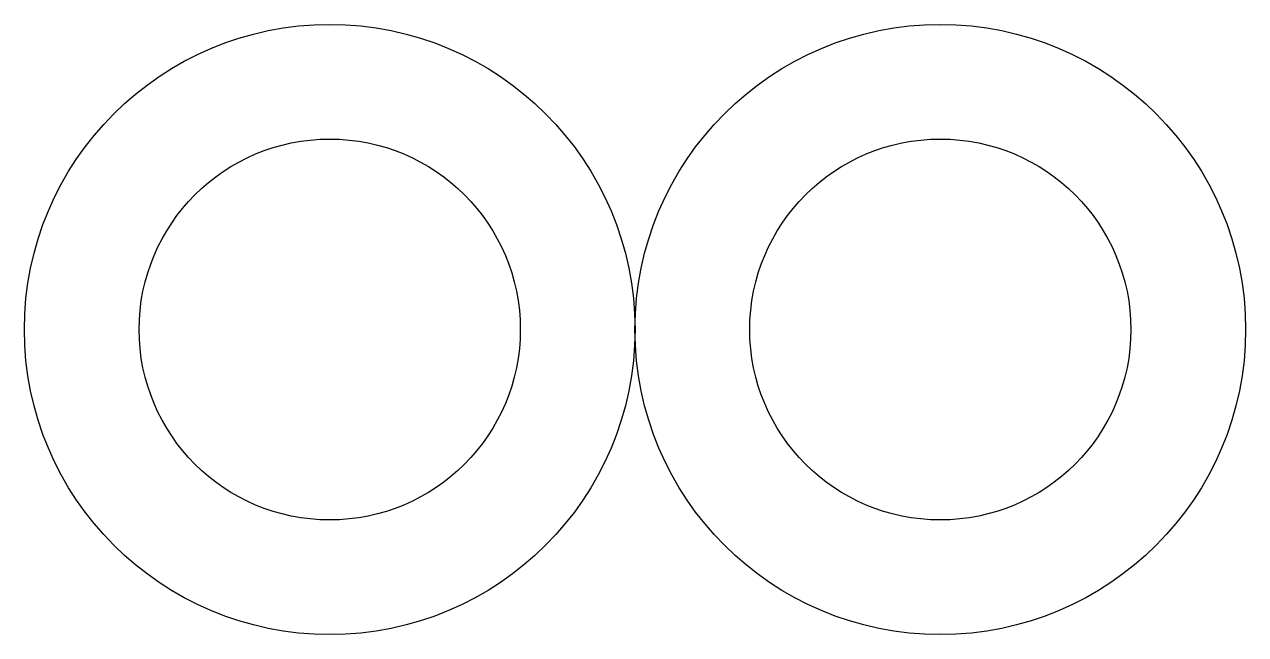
# Model space of a CAD drawing. Header units: millimetres. Extents: x 2 to 53.3, y 3.8 to 29.4.
import ezdxf

# ---------------------------------------------------------------- set-up
doc = ezdxf.new("R2010")
doc.units = ezdxf.units.MM
doc.layers.get('0').update_dxf_attribs({"lineweight": 25, "true_color": 0xffffff})

msp = doc.modelspace()

# ---------------------------------------------------------------- linework, layer by layer
for centre, radius in [((14.821, 16.6), 12.827), ((40.474, 16.6), 12.827), ((14.821, 16.6), 8.008), ((40.474, 16.6), 8.008)]:
    msp.add_circle(centre, radius)

doc.saveas('drawing.dxf')
